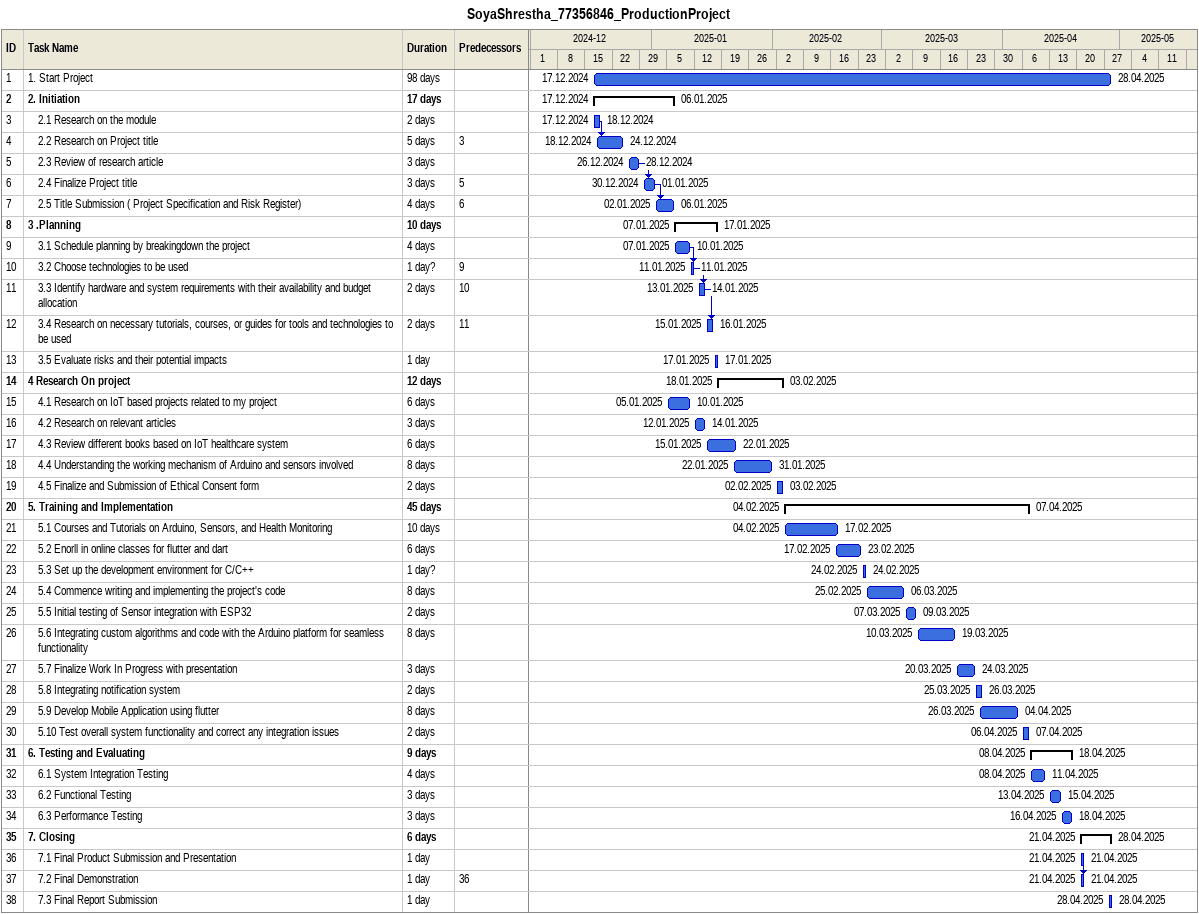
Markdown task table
SoyaShrestha_77356846_ProductionProject

| ID | Level | Task | Duration | Start | Finish | Predecessors |
|---|---|---|---|---|---|---|
| 1 | 1 | 1. Start Project | 98d | 2024-12-17 | 2025-04-28 |  |
| 2 | 1 | **2. Initiation** | 17d | 2024-12-17 | 2025-01-06 |  |
| 3 | 2 | 2.1 Research on the module | 2d | 2024-12-17 | 2024-12-18 |  |
| 4 | 2 | 2.2 Research on Project title | 5d | 2024-12-18 | 2024-12-24 | 3 |
| 5 | 2 | 2.3 Review of research article | 3d | 2024-12-26 | 2024-12-28 |  |
| 6 | 2 | 2.4 Finalize Project title | 3d | 2024-12-30 | 2025-01-01 | 5 |
| 7 | 2 | 2.5 Title Submission ( Project Specification and Risk Register) | 4d | 2025-01-02 | 2025-01-06 | 6 |
| 8 | 1 | **3 .Planning** | 10d | 2025-01-07 | 2025-01-17 |  |
| 9 | 2 | 3.1 Schedule planning by breakingdown the project | 4d | 2025-01-07 | 2025-01-10 |  |
| 10 | 2 | 3.2 Choose technologies to be used | 1d? | 2025-01-11 | 2025-01-11 | 9 |
| 11 | 2 | 3.3 Identify hardware and system requirements with their availability and budget allocation | 2d | 2025-01-13 | 2025-01-14 | 10 |
| 12 | 2 | 3.4 Research on necessary tutorials, courses, or guides for tools and technologies to be used | 2d | 2025-01-15 | 2025-01-16 | 11 |
| 13 | 2 | 3.5 Evaluate risks and their potential impacts | 1d | 2025-01-17 | 2025-01-17 |  |
| 14 | 1 | **4 Research On project** | 12d | 2025-01-18 | 2025-02-03 |  |
| 15 | 2 | 4.1 Research on IoT based projects related to my project | 6d | 2025-01-05 | 2025-01-10 |  |
| 16 | 2 | 4.2 Research on relevant articles | 3d | 2025-01-12 | 2025-01-14 |  |
| 17 | 2 | 4.3 Review different books based on IoT healthcare system | 6d | 2025-01-15 | 2025-01-22 |  |
| 18 | 2 | 4.4 Understanding the working mechanism of Arduino and sensors involved | 8d | 2025-01-22 | 2025-01-31 |  |
| 19 | 2 | 4.5 Finalize and Submission of Ethical Consent form | 2d | 2025-02-02 | 2025-02-03 |  |
| 20 | 1 | **5. Training and Implementation** | 45d | 2025-02-04 | 2025-04-07 |  |
| 21 | 2 | 5.1 Courses and Tutorials on Arduino, Sensors, and Health Monitoring | 10d | 2025-02-04 | 2025-02-17 |  |
| 22 | 2 | 5.2 Enorll in online classes for flutter and dart | 6d | 2025-02-17 | 2025-02-23 |  |
| 23 | 2 | 5.3 Set up the development environment for C/C++ | 1d? | 2025-02-24 | 2025-02-24 |  |
| 24 | 2 | 5.4 Commence writing and implementing the project's code | 8d | 2025-02-25 | 2025-03-06 |  |
| 25 | 2 | 5.5 Initial testing of Sensor integration with ESP32 | 2d | 2025-03-07 | 2025-03-09 |  |
| 26 | 2 | 5.6 Integrating custom algorithms and code with the Arduino platform for seamless functionality | 8d | 2025-03-10 | 2025-03-19 |  |
| 27 | 2 | 5.7 Finalize Work In Progress with presentation | 3d | 2025-03-20 | 2025-03-24 |  |
| 28 | 2 | 5.8 Integrating notification system | 2d | 2025-03-25 | 2025-03-26 |  |
| 29 | 2 | 5.9 Develop Mobile Application using flutter | 8d | 2025-03-26 | 2025-04-04 |  |
| 30 | 2 | 5.10 Test overall system functionality and correct any integration issues | 2d | 2025-04-06 | 2025-04-07 |  |
| 31 | 1 | **6. Testing and Evaluating** | 9d | 2025-04-08 | 2025-04-18 |  |
| 32 | 2 | 6.1 System Integration Testing | 4d | 2025-04-08 | 2025-04-11 |  |
| 33 | 2 | 6.2 Functional Testing | 3d | 2025-04-13 | 2025-04-15 |  |
| 34 | 2 | 6.3 Performance Testing | 3d | 2025-04-16 | 2025-04-18 |  |
| 35 | 1 | **7. Closing** | 6d | 2025-04-21 | 2025-04-28 |  |
| 36 | 2 | 7.1 Final Product Submission and Presentation | 1d | 2025-04-21 | 2025-04-21 |  |
| 37 | 2 | 7.2 Final Demonstration | 1d | 2025-04-21 | 2025-04-21 | 36 |
| 38 | 2 | 7.3 Final Report Submission | 1d | 2025-04-28 | 2025-04-28 |  |
